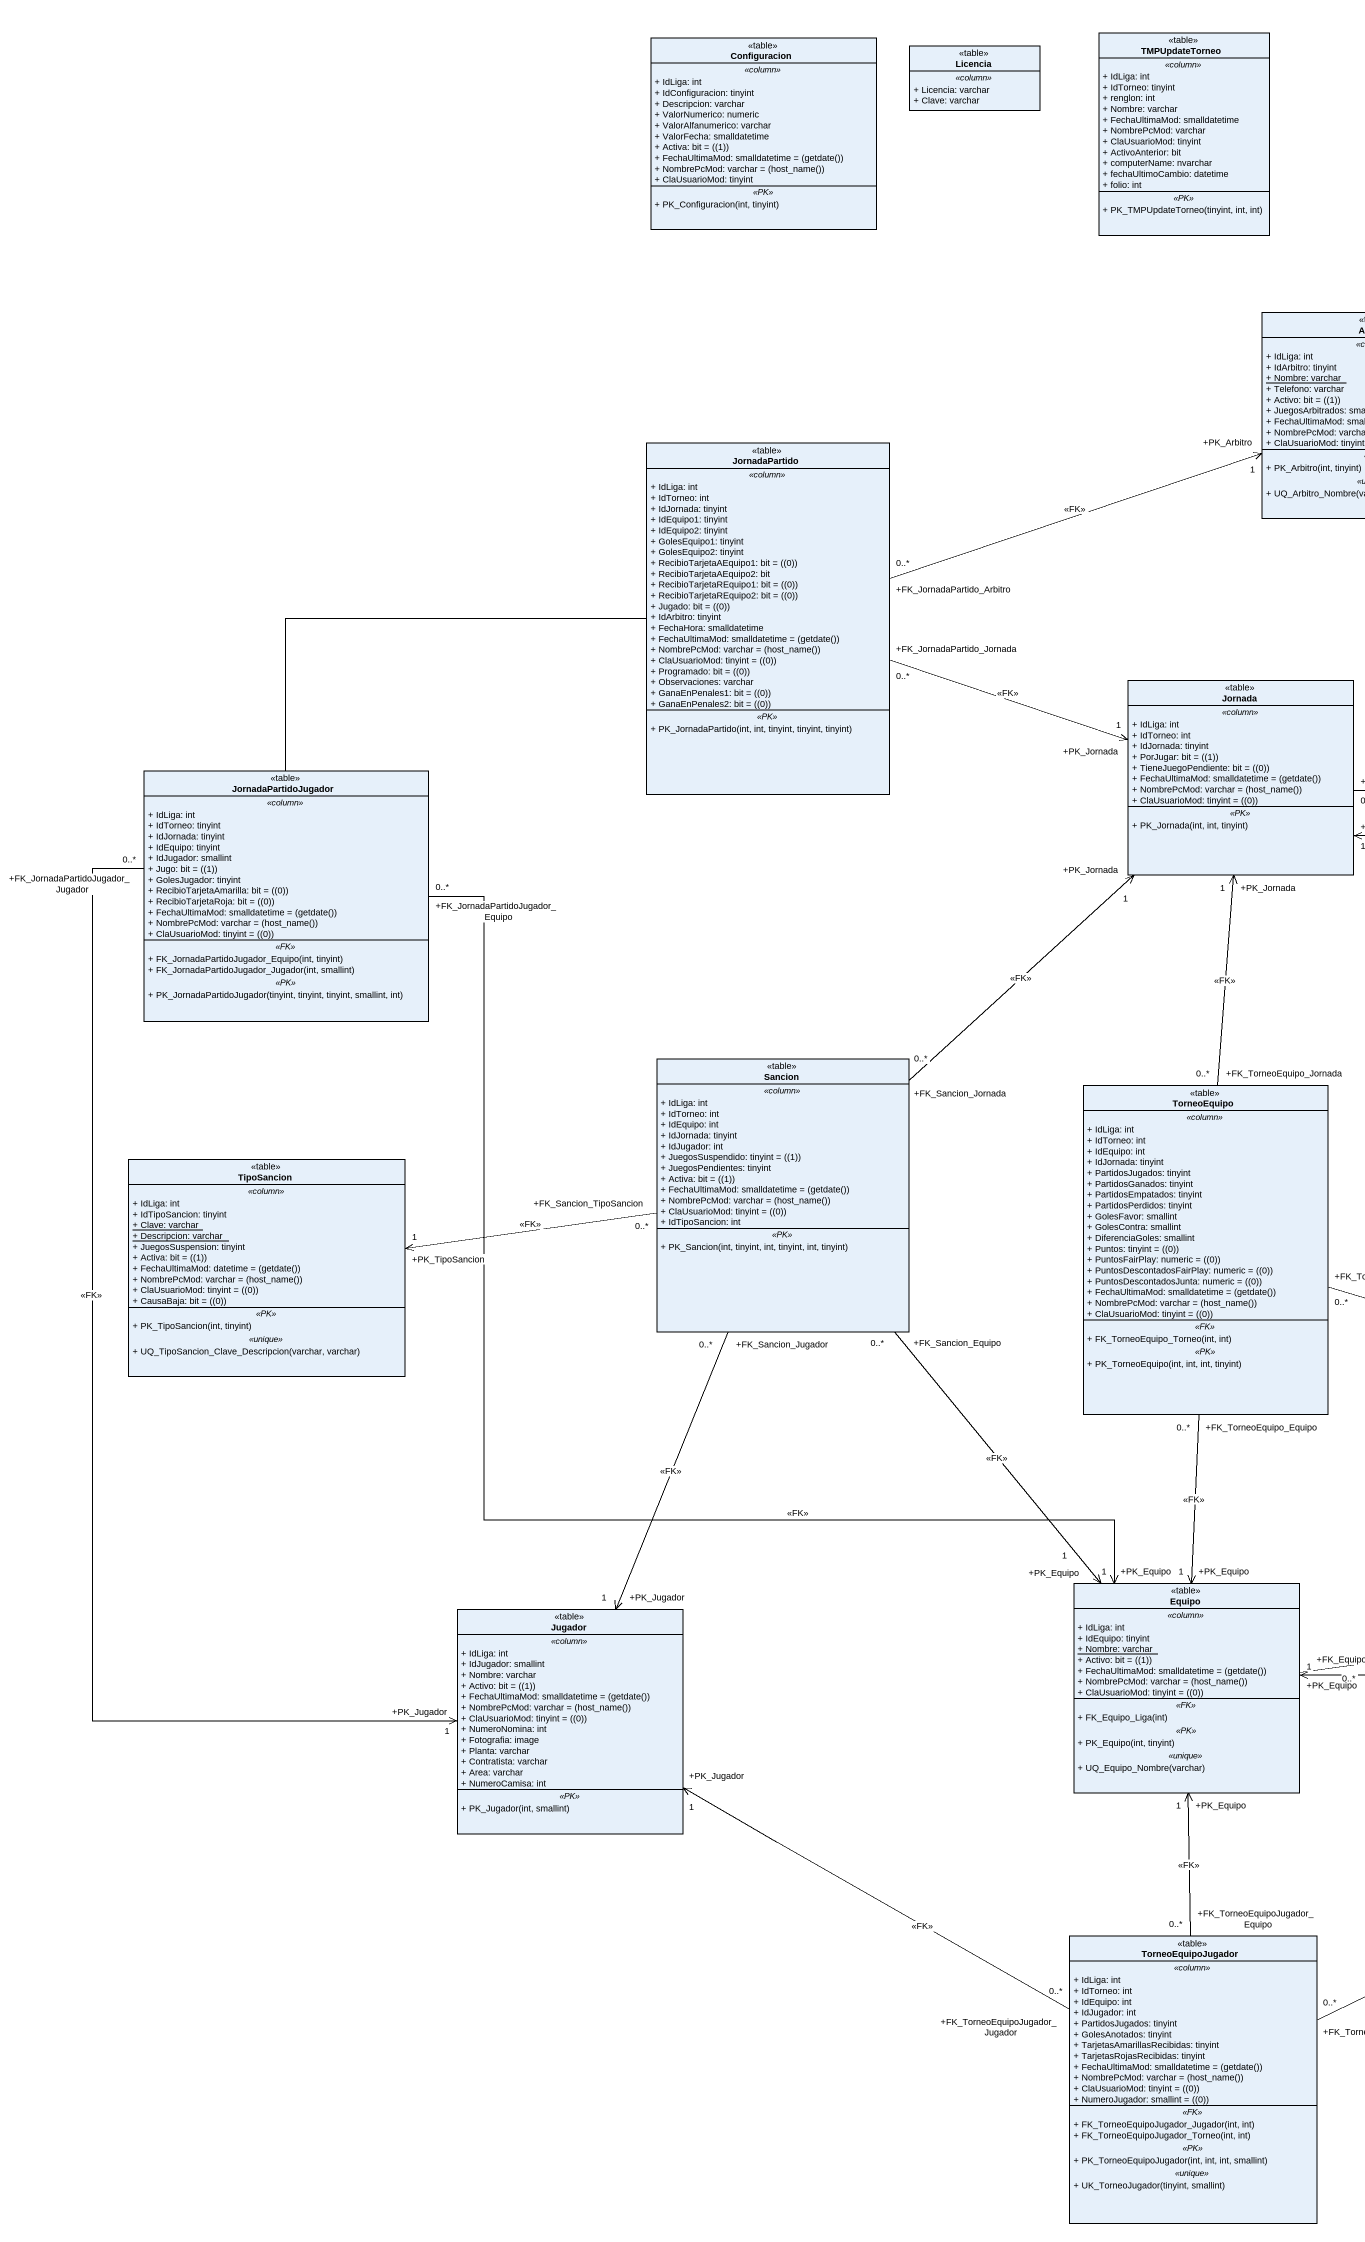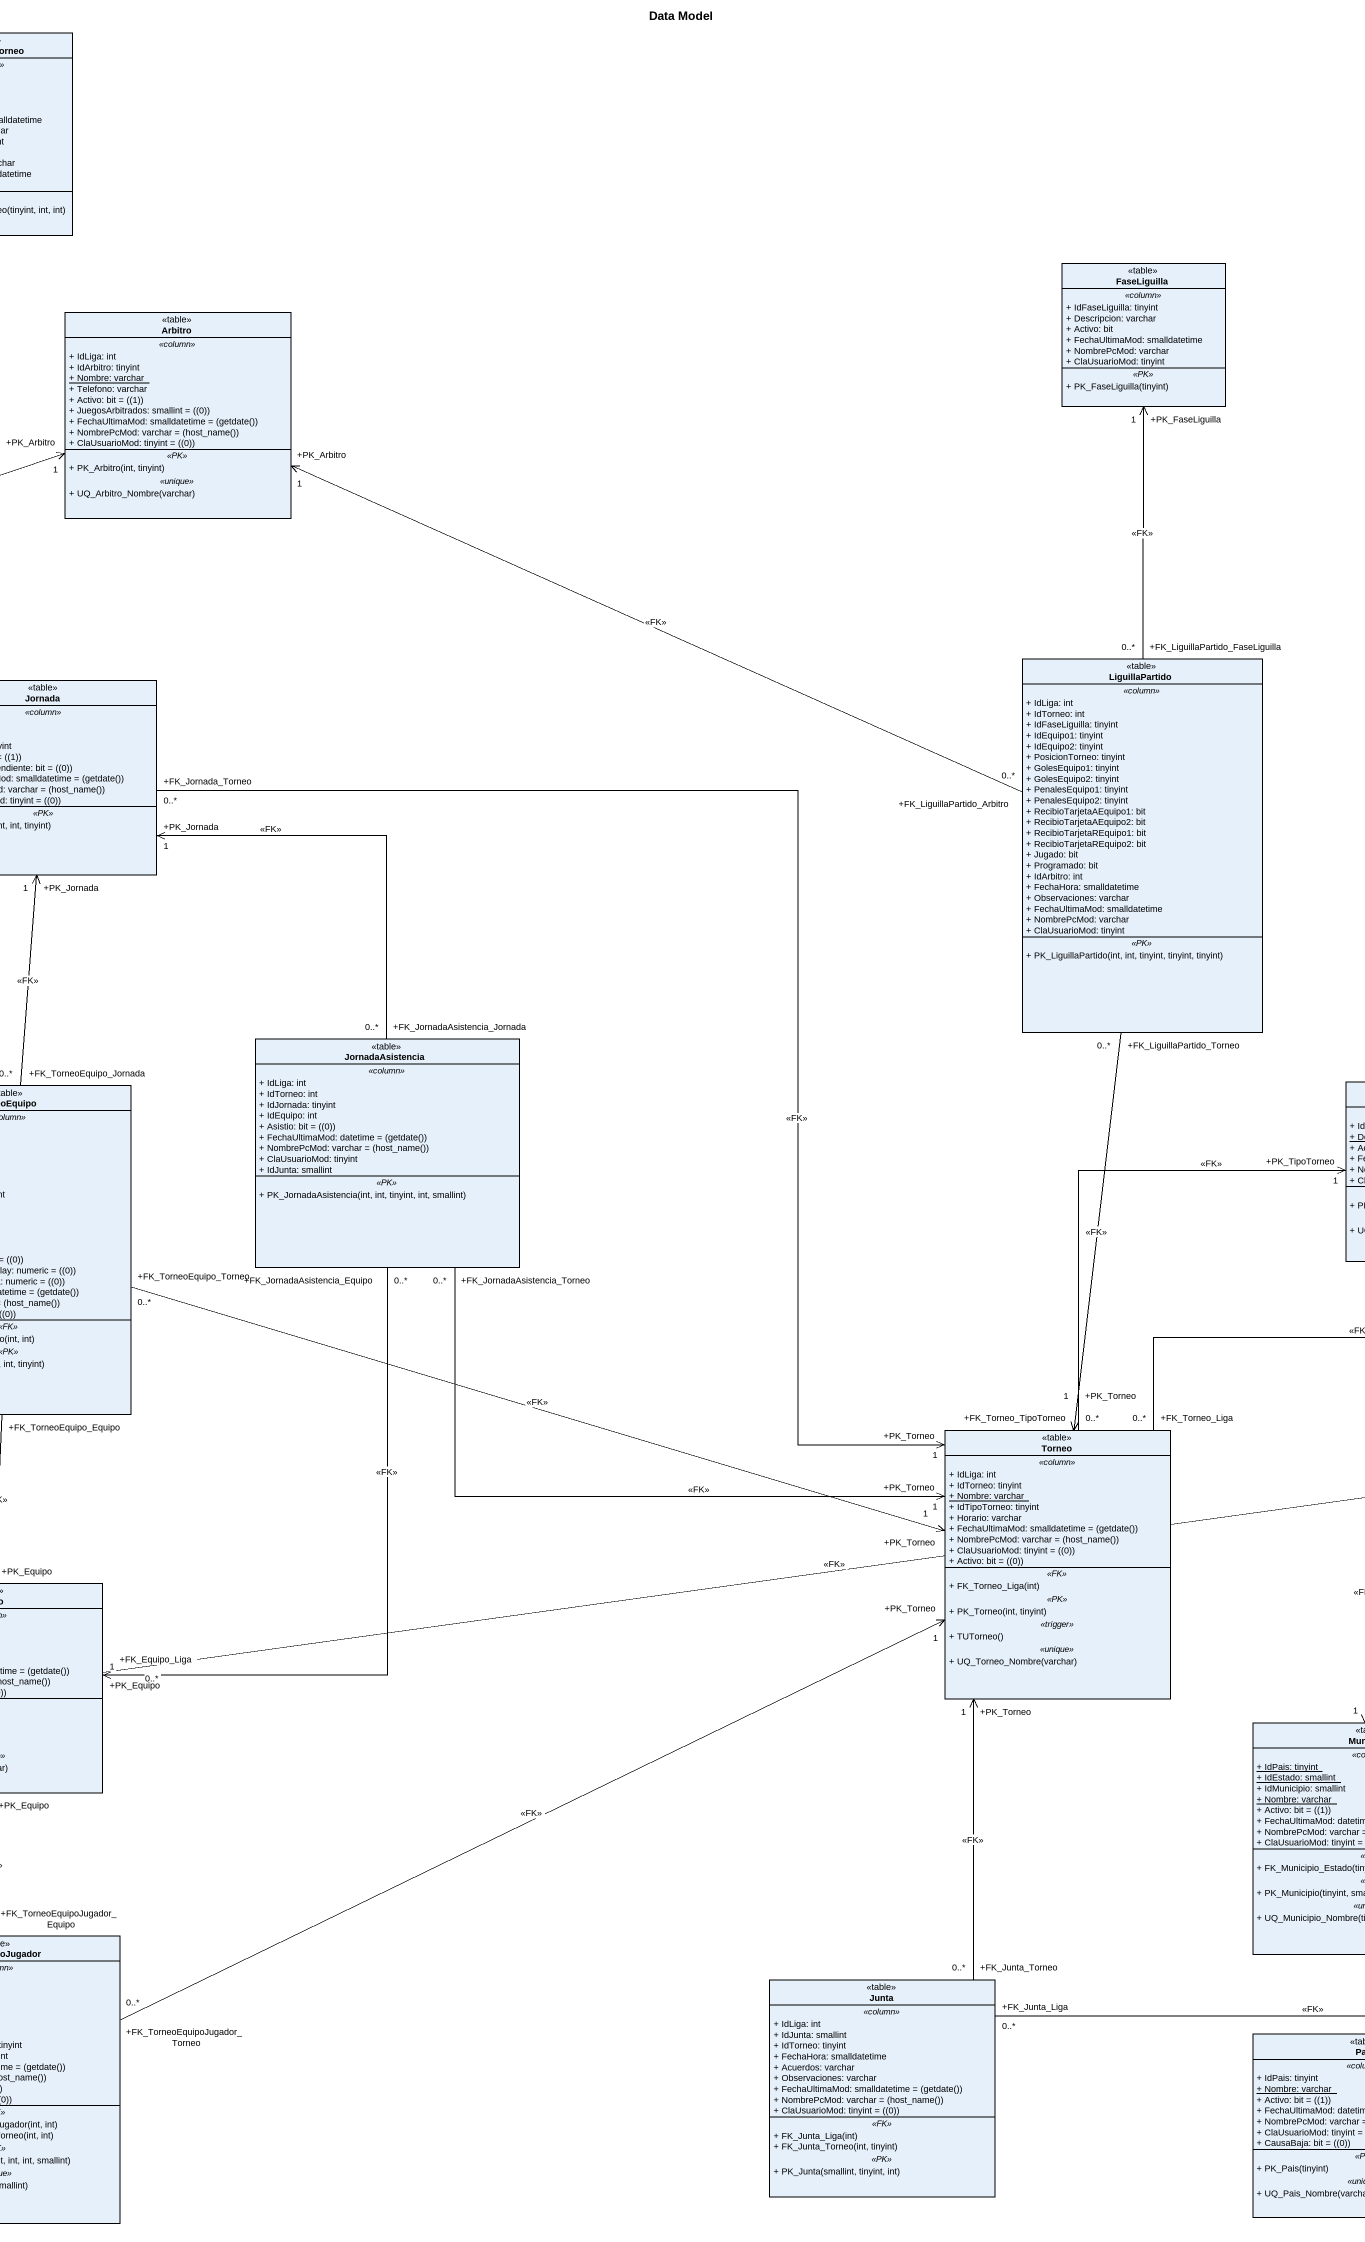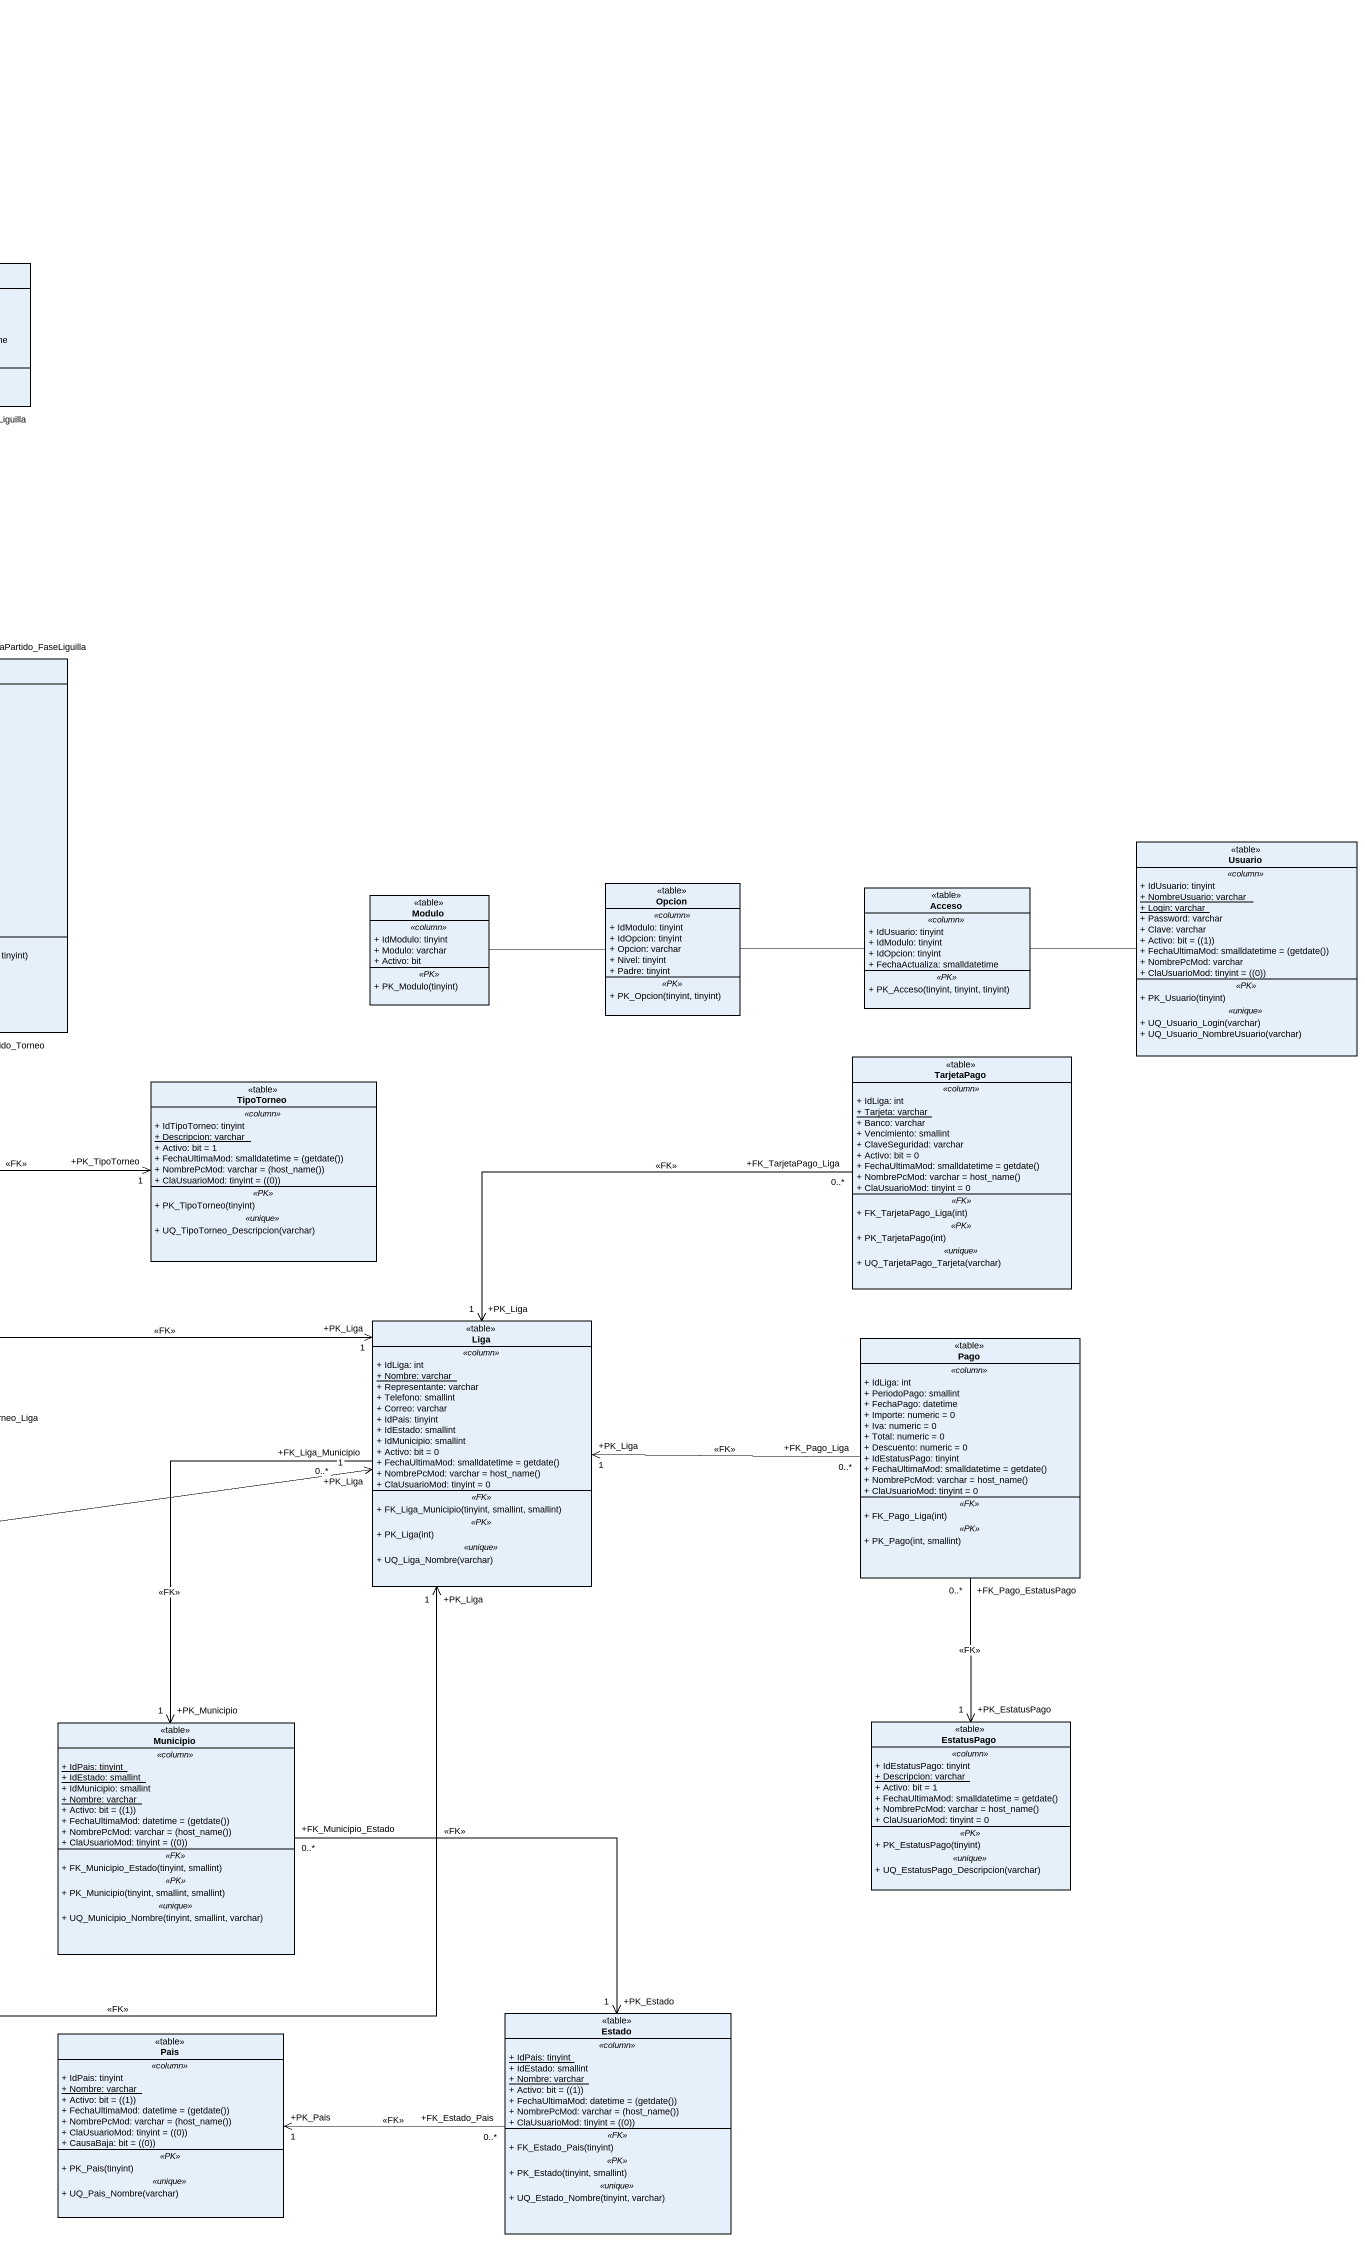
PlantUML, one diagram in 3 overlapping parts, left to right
@startuml
title Data Model
hide circle
hide empty members
skinparam classAttributeIconSize 0
class Configuracion <<table>> {
  .. <<column>> ..
  + IdLiga: int
  + IdConfiguracion: tinyint
  + Descripcion: varchar
  + ValorNumerico: numeric
  + ValorAlfanumerico: varchar
  + ValorFecha: smalldatetime
  {field} + Activa: bit = ((1))
  {field} + FechaUltimaMod: smalldatetime = (getdate())
  {field} + NombrePcMod: varchar = (host_name())
  + ClaUsuarioMod: tinyint
  .. <<PK>> ..
  + PK_Configuracion(int, tinyint)
}
class TMPUpdateTorneo <<table>> {
  .. <<column>> ..
  + IdLiga: int
  + IdTorneo: tinyint
  + renglon: int
  + Nombre: varchar
  + FechaUltimaMod: smalldatetime
  + NombrePcMod: varchar
  + ClaUsuarioMod: tinyint
  + ActivoAnterior: bit
  + computerName: nvarchar
  + fechaUltimoCambio: datetime
  + folio: int
  .. <<PK>> ..
  + PK_TMPUpdateTorneo(tinyint, int, int)
}
class Licencia <<table>> {
  .. <<column>> ..
  + Licencia: varchar
  + Clave: varchar
}
class FaseLiguilla <<table>> {
  .. <<column>> ..
  + IdFaseLiguilla: tinyint
  + Descripcion: varchar
  + Activo: bit
  + FechaUltimaMod: smalldatetime
  + NombrePcMod: varchar
  + ClaUsuarioMod: tinyint
  .. <<PK>> ..
  + PK_FaseLiguilla(tinyint)
}
class Arbitro <<table>> {
  .. <<column>> ..
  + IdLiga: int
  + IdArbitro: tinyint
  {static} + Nombre: varchar
  + Telefono: varchar
  {field} + Activo: bit = ((1))
  {field} + JuegosArbitrados: smallint = ((0))
  {field} + FechaUltimaMod: smalldatetime = (getdate())
  {field} + NombrePcMod: varchar = (host_name())
  {field} + ClaUsuarioMod: tinyint = ((0))
  .. <<PK>> ..
  + PK_Arbitro(int, tinyint)
  .. <<unique>> ..
  + UQ_Arbitro_Nombre(varchar)
}
class JornadaPartido <<table>> {
  .. <<column>> ..
  + IdLiga: int
  + IdTorneo: int
  + IdJornada: tinyint
  + IdEquipo1: tinyint
  + IdEquipo2: tinyint
  + GolesEquipo1: tinyint
  + GolesEquipo2: tinyint
  {field} + RecibioTarjetaAEquipo1: bit = ((0))
  + RecibioTarjetaAEquipo2: bit
  {field} + RecibioTarjetaREquipo1: bit = ((0))
  {field} + RecibioTarjetaREquipo2: bit = ((0))
  {field} + Jugado: bit = ((0))
  + IdArbitro: tinyint
  + FechaHora: smalldatetime
  {field} + FechaUltimaMod: smalldatetime = (getdate())
  {field} + NombrePcMod: varchar = (host_name())
  {field} + ClaUsuarioMod: tinyint = ((0))
  {field} + Programado: bit = ((0))
  + Observaciones: varchar
  {field} + GanaEnPenales1: bit = ((0))
  {field} + GanaEnPenales2: bit = ((0))
  .. <<PK>> ..
  + PK_JornadaPartido(int, int, tinyint, tinyint, tinyint)
}
class LiguillaPartido <<table>> {
  .. <<column>> ..
  + IdLiga: int
  + IdTorneo: int
  + IdFaseLiguilla: tinyint
  + IdEquipo1: tinyint
  + IdEquipo2: tinyint
  + PosicionTorneo: tinyint
  + GolesEquipo1: tinyint
  + GolesEquipo2: tinyint
  + PenalesEquipo1: tinyint
  + PenalesEquipo2: tinyint
  + RecibioTarjetaAEquipo1: bit
  + RecibioTarjetaAEquipo2: bit
  + RecibioTarjetaREquipo1: bit
  + RecibioTarjetaREquipo2: bit
  + Jugado: bit
  + Programado: bit
  + IdArbitro: int
  + FechaHora: smalldatetime
  + Observaciones: varchar
  + FechaUltimaMod: smalldatetime
  + NombrePcMod: varchar
  + ClaUsuarioMod: tinyint
  .. <<PK>> ..
  + PK_LiguillaPartido(int, int, tinyint, tinyint, tinyint)
}
class Jornada <<table>> {
  .. <<column>> ..
  + IdLiga: int
  + IdTorneo: int
  + IdJornada: tinyint
  {field} + PorJugar: bit = ((1))
  {field} + TieneJuegoPendiente: bit = ((0))
  {field} + FechaUltimaMod: smalldatetime = (getdate())
  {field} + NombrePcMod: varchar = (host_name())
  {field} + ClaUsuarioMod: tinyint = ((0))
  .. <<PK>> ..
  + PK_Jornada(int, int, tinyint)
}
class JornadaPartidoJugador <<table>> {
  .. <<column>> ..
  + IdLiga: int
  + IdTorneo: tinyint
  + IdJornada: tinyint
  + IdEquipo: tinyint
  + IdJugador: smallint
  {field} + Jugo: bit = ((1))
  + GolesJugador: tinyint
  {field} + RecibioTarjetaAmarilla: bit = ((0))
  {field} + RecibioTarjetaRoja: bit = ((0))
  {field} + FechaUltimaMod: smalldatetime = (getdate())
  {field} + NombrePcMod: varchar = (host_name())
  {field} + ClaUsuarioMod: tinyint = ((0))
  .. <<FK>> ..
  + FK_JornadaPartidoJugador_Equipo(int, tinyint)
  + FK_JornadaPartidoJugador_Jugador(int, smallint)
  .. <<PK>> ..
  + PK_JornadaPartidoJugador(tinyint, tinyint, tinyint, smallint, int)
}
class Usuario <<table>> {
  .. <<column>> ..
  + IdUsuario: tinyint
  {static} + NombreUsuario: varchar
  {static} + Login: varchar
  + Password: varchar
  + Clave: varchar
  {field} + Activo: bit = ((1))
  {field} + FechaUltimaMod: smalldatetime = (getdate())
  + NombrePcMod: varchar
  {field} + ClaUsuarioMod: tinyint = ((0))
  .. <<PK>> ..
  + PK_Usuario(tinyint)
  .. <<unique>> ..
  + UQ_Usuario_Login(varchar)
  + UQ_Usuario_NombreUsuario(varchar)
}
class Opcion <<table>> {
  .. <<column>> ..
  + IdModulo: tinyint
  + IdOpcion: tinyint
  + Opcion: varchar
  + Nivel: tinyint
  + Padre: tinyint
  .. <<PK>> ..
  + PK_Opcion(tinyint, tinyint)
}
class Acceso <<table>> {
  .. <<column>> ..
  + IdUsuario: tinyint
  + IdModulo: tinyint
  + IdOpcion: tinyint
  + FechaActualiza: smalldatetime
  .. <<PK>> ..
  + PK_Acceso(tinyint, tinyint, tinyint)
}
class Modulo <<table>> {
  .. <<column>> ..
  + IdModulo: tinyint
  + Modulo: varchar
  + Activo: bit
  .. <<PK>> ..
  + PK_Modulo(tinyint)
}
class JornadaAsistencia <<table>> {
  .. <<column>> ..
  + IdLiga: int
  + IdTorneo: int
  + IdJornada: tinyint
  + IdEquipo: int
  {field} + Asistio: bit = ((0))
  {field} + FechaUltimaMod: datetime = (getdate())
  {field} + NombrePcMod: varchar = (host_name())
  + ClaUsuarioMod: tinyint
  + IdJunta: smallint
  .. <<PK>> ..
  + PK_JornadaAsistencia(int, int, tinyint, int, smallint)
}
class Sancion <<table>> {
  .. <<column>> ..
  + IdLiga: int
  + IdTorneo: int
  + IdEquipo: int
  + IdJornada: tinyint
  + IdJugador: int
  {field} + JuegosSuspendido: tinyint = ((1))
  + JuegosPendientes: tinyint
  {field} + Activa: bit = ((1))
  {field} + FechaUltimaMod: smalldatetime = (getdate())
  {field} + NombrePcMod: varchar = (host_name())
  {field} + ClaUsuarioMod: tinyint = ((0))
  + IdTipoSancion: int
  .. <<PK>> ..
  + PK_Sancion(int, tinyint, int, tinyint, int, tinyint)
}
class TorneoEquipo <<table>> {
  .. <<column>> ..
  + IdLiga: int
  + IdTorneo: int
  + IdEquipo: int
  + IdJornada: tinyint
  + PartidosJugados: tinyint
  + PartidosGanados: tinyint
  + PartidosEmpatados: tinyint
  + PartidosPerdidos: tinyint
  + GolesFavor: smallint
  + GolesContra: smallint
  + DiferenciaGoles: smallint
  {field} + Puntos: tinyint = ((0))
  {field} + PuntosFairPlay: numeric = ((0))
  {field} + PuntosDescontadosFairPlay: numeric = ((0))
  {field} + PuntosDescontadosJunta: numeric = ((0))
  {field} + FechaUltimaMod: smalldatetime = (getdate())
  {field} + NombrePcMod: varchar = (host_name())
  {field} + ClaUsuarioMod: tinyint = ((0))
  .. <<FK>> ..
  + FK_TorneoEquipo_Torneo(int, int)
  .. <<PK>> ..
  + PK_TorneoEquipo(int, int, int, tinyint)
}
class TipoTorneo <<table>> {
  .. <<column>> ..
  + IdTipoTorneo: tinyint
  {static} + Descripcion: varchar
  + Activo: bit = 1
  {field} + FechaUltimaMod: smalldatetime = (getdate())
  {field} + NombrePcMod: varchar = (host_name())
  {field} + ClaUsuarioMod: tinyint = ((0))
  .. <<PK>> ..
  + PK_TipoTorneo(tinyint)
  .. <<unique>> ..
  + UQ_TipoTorneo_Descripcion(varchar)
}
class TarjetaPago <<table>> {
  .. <<column>> ..
  + IdLiga: int
  {static} + Tarjeta: varchar
  + Banco: varchar
  + Vencimiento: smallint
  + ClaveSeguridad: varchar
  + Activo: bit = 0
  {field} + FechaUltimaMod: smalldatetime = getdate()
  {field} + NombrePcMod: varchar = host_name()
  + ClaUsuarioMod: tinyint = 0
  .. <<FK>> ..
  + FK_TarjetaPago_Liga(int)
  .. <<PK>> ..
  + PK_TarjetaPago(int)
  .. <<unique>> ..
  + UQ_TarjetaPago_Tarjeta(varchar)
}
class TipoSancion <<table>> {
  .. <<column>> ..
  + IdLiga: int
  + IdTipoSancion: tinyint
  {static} + Clave: varchar
  {static} + Descripcion: varchar
  + JuegosSuspension: tinyint
  {field} + Activa: bit = ((1))
  {field} + FechaUltimaMod: datetime = (getdate())
  {field} + NombrePcMod: varchar = (host_name())
  {field} + ClaUsuarioMod: tinyint = ((0))
  {field} + CausaBaja: bit = ((0))
  .. <<PK>> ..
  + PK_TipoSancion(int, tinyint)
  .. <<unique>> ..
  + UQ_TipoSancion_Clave_Descripcion(varchar, varchar)
}
class Liga <<table>> {
  .. <<column>> ..
  + IdLiga: int
  {static} + Nombre: varchar
  + Representante: varchar
  + Telefono: smallint
  + Correo: varchar
  + IdPais: tinyint
  + IdEstado: smallint
  + IdMunicipio: smallint
  + Activo: bit = 0
  {field} + FechaUltimaMod: smalldatetime = getdate()
  {field} + NombrePcMod: varchar = host_name()
  + ClaUsuarioMod: tinyint = 0
  .. <<FK>> ..
  + FK_Liga_Municipio(tinyint, smallint, smallint)
  .. <<PK>> ..
  + PK_Liga(int)
  .. <<unique>> ..
  + UQ_Liga_Nombre(varchar)
}
class Pago <<table>> {
  .. <<column>> ..
  + IdLiga: int
  + PeriodoPago: smallint
  + FechaPago: datetime
  + Importe: numeric = 0
  + Iva: numeric = 0
  + Total: numeric = 0
  + Descuento: numeric = 0
  + IdEstatusPago: tinyint
  {field} + FechaUltimaMod: smalldatetime = getdate()
  {field} + NombrePcMod: varchar = host_name()
  + ClaUsuarioMod: tinyint = 0
  .. <<FK>> ..
  + FK_Pago_Liga(int)
  .. <<PK>> ..
  + PK_Pago(int, smallint)
}
class Torneo <<table>> {
  .. <<column>> ..
  + IdLiga: int
  + IdTorneo: tinyint
  {static} + Nombre: varchar
  + IdTipoTorneo: tinyint
  + Horario: varchar
  {field} + FechaUltimaMod: smalldatetime = (getdate())
  {field} + NombrePcMod: varchar = (host_name())
  {field} + ClaUsuarioMod: tinyint = ((0))
  {field} + Activo: bit = ((0))
  .. <<FK>> ..
  + FK_Torneo_Liga(int)
  .. <<PK>> ..
  + PK_Torneo(int, tinyint)
  .. <<trigger>> ..
  + TUTorneo()
  .. <<unique>> ..
  + UQ_Torneo_Nombre(varchar)
}
class Equipo <<table>> {
  .. <<column>> ..
  + IdLiga: int
  + IdEquipo: tinyint
  {static} + Nombre: varchar
  {field} + Activo: bit = ((1))
  {field} + FechaUltimaMod: smalldatetime = (getdate())
  {field} + NombrePcMod: varchar = (host_name())
  {field} + ClaUsuarioMod: tinyint = ((0))
  .. <<FK>> ..
  + FK_Equipo_Liga(int)
  .. <<PK>> ..
  + PK_Equipo(int, tinyint)
  .. <<unique>> ..
  + UQ_Equipo_Nombre(varchar)
}
class Jugador <<table>> {
  .. <<column>> ..
  + IdLiga: int
  + IdJugador: smallint
  + Nombre: varchar
  {field} + Activo: bit = ((1))
  {field} + FechaUltimaMod: smalldatetime = (getdate())
  {field} + NombrePcMod: varchar = (host_name())
  {field} + ClaUsuarioMod: tinyint = ((0))
  + NumeroNomina: int
  + Fotografia: image
  + Planta: varchar
  + Contratista: varchar
  + Area: varchar
  + NumeroCamisa: int
  .. <<PK>> ..
  + PK_Jugador(int, smallint)
}
class Municipio <<table>> {
  .. <<column>> ..
  {static} + IdPais: tinyint
  {static} + IdEstado: smallint
  + IdMunicipio: smallint
  {static} + Nombre: varchar
  {field} + Activo: bit = ((1))
  {field} + FechaUltimaMod: datetime = (getdate())
  {field} + NombrePcMod: varchar = (host_name())
  {field} + ClaUsuarioMod: tinyint = ((0))
  .. <<FK>> ..
  + FK_Municipio_Estado(tinyint, smallint)
  .. <<PK>> ..
  + PK_Municipio(tinyint, smallint, smallint)
  .. <<unique>> ..
  + UQ_Municipio_Nombre(tinyint, smallint, varchar)
}
class EstatusPago <<table>> {
  .. <<column>> ..
  + IdEstatusPago: tinyint
  {static} + Descripcion: varchar
  + Activo: bit = 1
  {field} + FechaUltimaMod: smalldatetime = getdate()
  {field} + NombrePcMod: varchar = host_name()
  + ClaUsuarioMod: tinyint = 0
  .. <<PK>> ..
  + PK_EstatusPago(tinyint)
  .. <<unique>> ..
  + UQ_EstatusPago_Descripcion(varchar)
}
class TorneoEquipoJugador <<table>> {
  .. <<column>> ..
  + IdLiga: int
  + IdTorneo: int
  + IdEquipo: int
  + IdJugador: int
  + PartidosJugados: tinyint
  + GolesAnotados: tinyint
  + TarjetasAmarillasRecibidas: tinyint
  + TarjetasRojasRecibidas: tinyint
  {field} + FechaUltimaMod: smalldatetime = (getdate())
  {field} + NombrePcMod: varchar = (host_name())
  {field} + ClaUsuarioMod: tinyint = ((0))
  {field} + NumeroJugador: smallint = ((0))
  .. <<FK>> ..
  + FK_TorneoEquipoJugador_Jugador(int, int)
  + FK_TorneoEquipoJugador_Torneo(int, int)
  .. <<PK>> ..
  + PK_TorneoEquipoJugador(int, int, int, smallint)
  .. <<unique>> ..
  + UK_TorneoJugador(tinyint, smallint)
}
class Junta <<table>> {
  .. <<column>> ..
  + IdLiga: int
  + IdJunta: smallint
  + IdTorneo: tinyint
  + FechaHora: smalldatetime
  + Acuerdos: varchar
  + Observaciones: varchar
  {field} + FechaUltimaMod: smalldatetime = (getdate())
  {field} + NombrePcMod: varchar = (host_name())
  {field} + ClaUsuarioMod: tinyint = ((0))
  .. <<FK>> ..
  + FK_Junta_Liga(int)
  + FK_Junta_Torneo(int, tinyint)
  .. <<PK>> ..
  + PK_Junta(smallint, tinyint, int)
}
class Estado <<table>> {
  .. <<column>> ..
  {static} + IdPais: tinyint
  + IdEstado: smallint
  {static} + Nombre: varchar
  {field} + Activo: bit = ((1))
  {field} + FechaUltimaMod: datetime = (getdate())
  {field} + NombrePcMod: varchar = (host_name())
  {field} + ClaUsuarioMod: tinyint = ((0))
  .. <<FK>> ..
  + FK_Estado_Pais(tinyint)
  .. <<PK>> ..
  + PK_Estado(tinyint, smallint)
  .. <<unique>> ..
  + UQ_Estado_Nombre(tinyint, varchar)
}
class Pais <<table>> {
  .. <<column>> ..
  + IdPais: tinyint
  {static} + Nombre: varchar
  {field} + Activo: bit = ((1))
  {field} + FechaUltimaMod: datetime = (getdate())
  {field} + NombrePcMod: varchar = (host_name())
  {field} + ClaUsuarioMod: tinyint = ((0))
  {field} + CausaBaja: bit = ((0))
  .. <<PK>> ..
  + PK_Pais(tinyint)
  .. <<unique>> ..
  + UQ_Pais_Nombre(varchar)
}
JornadaPartido "+FK_JornadaPartido_Arbitro\n0..*" -right-> "+PK_Arbitro\n1" Arbitro : <<FK>>
JornadaPartido "+FK_JornadaPartido_Jornada\n0..*" -right-> "+PK_Jornada\n1" Jornada : <<FK>>
LiguillaPartido "+FK_LiguillaPartido_FaseLiguilla\n0..*" -up-> "+PK_FaseLiguilla\n1" FaseLiguilla : <<FK>>
LiguillaPartido "+FK_LiguillaPartido_Arbitro\n0..*" -left-> "+PK_Arbitro\n1" Arbitro : <<FK>>
LiguillaPartido "+FK_LiguillaPartido_Torneo\n0..*" --> "+PK_Torneo\n1" Torneo : <<FK>>
Jornada "+FK_Jornada_Torneo\n0..*" --> "+PK_Torneo\n1" Torneo : <<FK>>
JornadaPartidoJugador -right- JornadaPartido
JornadaPartidoJugador "+FK_JornadaPartidoJugador_Equipo\n0..*" --> "+PK_Equipo\n1" Equipo : <<FK>>
JornadaPartidoJugador "+FK_JornadaPartidoJugador_Jugador\n0..*" --> "+PK_Jugador\n1" Jugador : <<FK>>
Opcion -left- Modulo
Acceso -right- Usuario
Acceso -left- Opcion
JornadaAsistencia "+FK_JornadaAsistencia_Jornada\n0..*" -up-> "+PK_Jornada\n1" Jornada : <<FK>>
JornadaAsistencia "+FK_JornadaAsistencia_Torneo\n0..*" --> "+PK_Torneo\n1" Torneo : <<FK>>
JornadaAsistencia "+FK_JornadaAsistencia_Equipo\n0..*" --> "+PK_Equipo\n1" Equipo : <<FK>>
Sancion "+FK_Sancion_Jornada\n0..*" -up-> "+PK_Jornada\n1" Jornada : <<FK>>
Sancion "+FK_Sancion_TipoSancion\n0..*" -left-> "+PK_TipoSancion\n1" TipoSancion : <<FK>>
Sancion "+FK_Sancion_Equipo\n0..*" --> "+PK_Equipo\n1" Equipo : <<FK>>
Sancion "+FK_Sancion_Jugador\n0..*" --> "+PK_Jugador\n1" Jugador : <<FK>>
TorneoEquipo "+FK_TorneoEquipo_Jornada\n0..*" -up-> "+PK_Jornada\n1" Jornada : <<FK>>
TorneoEquipo "+FK_TorneoEquipo_Torneo\n0..*" -right-> "+PK_Torneo\n1" Torneo : <<FK>>
TorneoEquipo "+FK_TorneoEquipo_Equipo\n0..*" --> "+PK_Equipo\n1" Equipo : <<FK>>
TarjetaPago "+FK_TarjetaPago_Liga\n0..*" -left-> "+PK_Liga\n1" Liga : <<FK>>
Liga "+FK_Liga_Municipio\n0..*" --> "+PK_Municipio\n1" Municipio : <<FK>>
Pago "+FK_Pago_Liga\n0..*" -left-> "+PK_Liga\n1" Liga : <<FK>>
Pago "+FK_Pago_EstatusPago\n0..*" --> "+PK_EstatusPago\n1" EstatusPago : <<FK>>
Torneo "+FK_Torneo_TipoTorneo\n0..*" -up-> "+PK_TipoTorneo\n1" TipoTorneo : <<FK>>
Torneo "+FK_Torneo_Liga\n0..*" -right-> "+PK_Liga\n1" Liga : <<FK>>
Equipo "+FK_Equipo_Liga\n0..*" -right-> "+PK_Liga\n1" Liga : <<FK>>
Municipio "+FK_Municipio_Estado\n0..*" --> "+PK_Estado\n1" Estado : <<FK>>
TorneoEquipoJugador "+FK_TorneoEquipoJugador_Torneo\n0..*" -right-> "+PK_Torneo\n1" Torneo : <<FK>>
TorneoEquipoJugador "+FK_TorneoEquipoJugador_Equipo\n0..*" -up-> "+PK_Equipo\n1" Equipo : <<FK>>
TorneoEquipoJugador "+FK_TorneoEquipoJugador_Jugador\n0..*" -left-> "+PK_Jugador\n1" Jugador : <<FK>>
Junta "+FK_Junta_Liga\n0..*" -up-> "+PK_Liga\n1" Liga : <<FK>>
Junta "+FK_Junta_Torneo\n0..*" -up-> "+PK_Torneo\n1" Torneo : <<FK>>
Estado "+FK_Estado_Pais\n0..*" -left-> "+PK_Pais\n1" Pais : <<FK>>
@enduml
